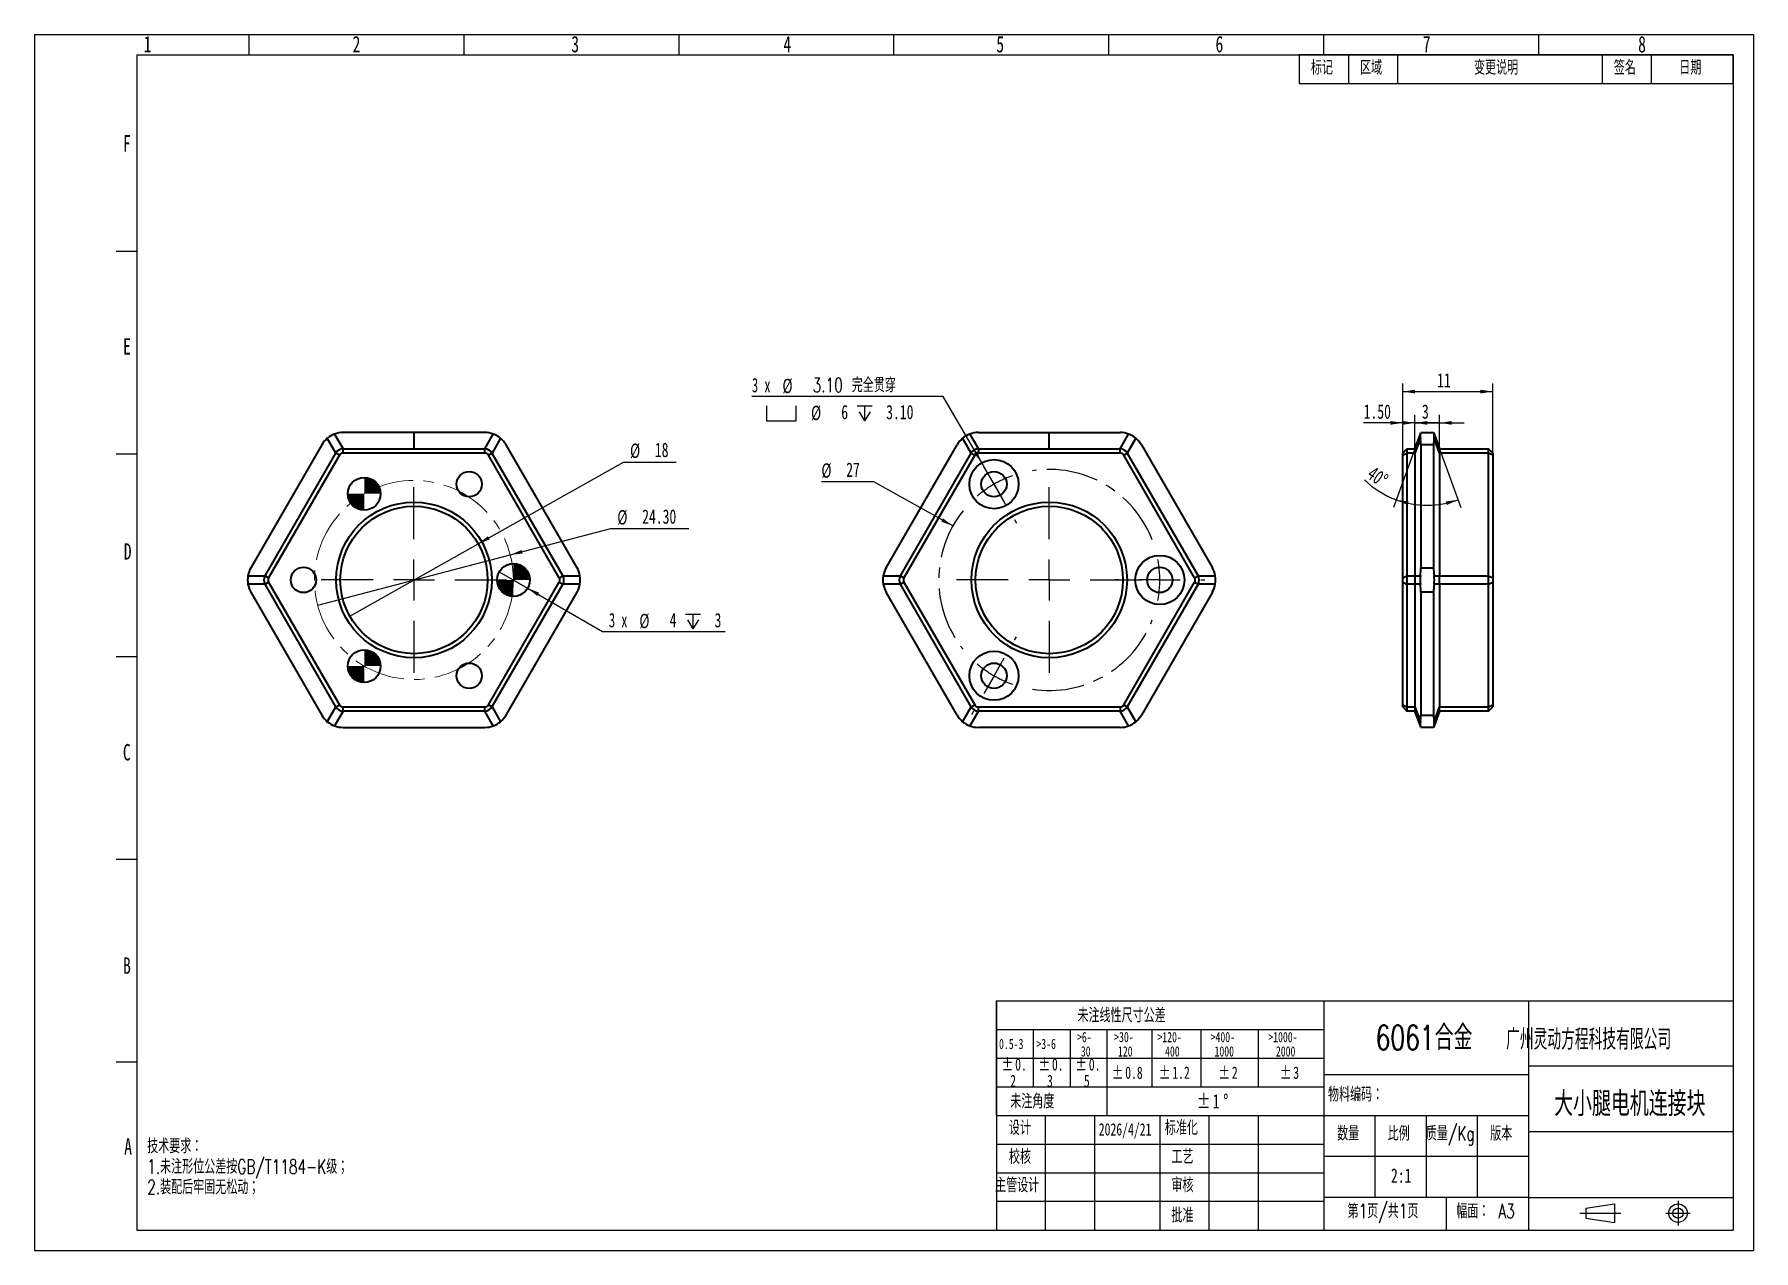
# Model space of a CAD drawing. Header units: millimetres. Extents: x 0 to 420, y 0 to 297.
import ezdxf

# ---------------------------------------------------------------- set-up
doc = ezdxf.new("R2010")
doc.units = ezdxf.units.MM
doc.linetypes.add('CENTERX2', pattern=[20.32, 12.7, -2.54, 2.54, -2.54])
for name, color, linetype in [('中心线', 6, 'CENTERX2'), ('尺寸线', 5, 'Continuous'), ('细实线', 7, 'Continuous')]:
    doc.layers.add(name, color=color, linetype=linetype)
doc.layers.add('图框', color=7, linetype='Continuous', lineweight=50)
doc.layers.add('粗实线', color=7, linetype='Continuous', lineweight=25)
doc.styles.add('SLDTEXTSTYLE0', font='TXT', dxfattribs={"width": 0.7, "bigfont": 'bigfont'})
doc.styles.add('SLDTEXTSTYLE1', font='TXT', dxfattribs={"width": 0.7})
doc.styles.add('SLDTEXTSTYLE2', font='TXT', dxfattribs={"width": 0.610802, "bigfont": 'bigfont'})
doc.styles.add('SLDTEXTSTYLE3', font='TXT', dxfattribs={"width": 0.633333})
doc.dimstyles.new('SLDDIMSTYLE0', dxfattribs={"dimtxt": 3.5, "dimasz": 3, "dimexe": 0, "dimexo": 0.0625, "dimgap": 0.875, "dimtad": 2, "dimlfac": 0.5, "dimrnd": 1e-09, "dimzin": 4, "dimdsep": 46, "dimtxsty": 'SLDTEXTSTYLE1', "dimblk1": 'NONE', "dimsah": 1, "dimcen": 0, "dimadec": 0, "dimazin": 1, "dimtfac": 1, "dimtmove": 0, "dimatfit": 3, "dimldrblk": 'NONE', "dimfxl": 0, "dimfrac": 2, "dimtolj": 1, "dimtzin": 12, "dimarcsym": 0})
doc.dimstyles.new('SLDDIMSTYLE1', dxfattribs={"dimtxt": 3.5, "dimasz": 3, "dimexe": 0, "dimexo": 0.0625, "dimgap": 0.875, "dimtad": 2, "dimlfac": 0.5, "dimrnd": 1e-09, "dimzin": 12, "dimdsep": 46, "dimtxsty": 'SLDTEXTSTYLE1', "dimblk1": 'NONE', "dimsah": 1, "dimcen": 0, "dimadec": 0, "dimazin": 3, "dimtfac": 1, "dimtmove": 0, "dimatfit": 3, "dimldrblk": 'NONE', "dimfxl": 0, "dimfrac": 2, "dimtolj": 1, "dimtzin": 12, "dimarcsym": 0})
doc.dimstyles.new('SLDDIMSTYLE2', dxfattribs={"dimtxt": 3.5, "dimasz": 3, "dimexe": 0, "dimexo": 0.0625, "dimgap": 0.875, "dimtad": 0, "dimtih": 1, "dimtoh": 1, "dimdec": 6, "dimlfac": 0.5, "dimrnd": 1e-09, "dimzin": 12, "dimdsep": 46, "dimtxsty": 'SLDTEXTSTYLE1', "dimblk1": 'NONE', "dimsah": 1, "dimcen": 0, "dimadec": 0, "dimazin": 3, "dimtfac": 1, "dimtmove": 0, "dimatfit": 3, "dimldrblk": 'NONE', "dimfxl": 0, "dimfrac": 2, "dimtolj": 1, "dimtzin": 12, "dimarcsym": 0})
doc.dimstyles.new('SLDDIMSTYLE3', dxfattribs={"dimtxt": 3.5, "dimasz": 3, "dimexe": 0, "dimexo": 0.0625, "dimgap": 0.875, "dimtad": 2, "dimlfac": 0.5, "dimrnd": 1e-09, "dimzin": 12, "dimdsep": 46, "dimtxsty": 'SLDTEXTSTYLE1', "dimsah": 1, "dimcen": 0.09, "dimadec": 0, "dimazin": 3, "dimtfac": 1, "dimtofl": 0, "dimtmove": 0, "dimatfit": 3, "dimfxl": 0, "dimfrac": 2, "dimtolj": 1, "dimtzin": 12, "dimarcsym": 0})
doc.dimstyles.new('SLDDIMSTYLE4', dxfattribs={"dimtxt": 3.5, "dimasz": 3, "dimexe": 0, "dimexo": 0.0625, "dimgap": 0.875, "dimtad": 2, "dimlfac": 0.5, "dimrnd": 1e-09, "dimzin": 4, "dimdsep": 46, "dimtxsty": 'SLDTEXTSTYLE1', "dimsah": 1, "dimcen": 0.09, "dimadec": 0, "dimazin": 1, "dimtfac": 1, "dimtmove": 0, "dimatfit": 0, "dimfxl": 0, "dimfrac": 2, "dimtolj": 1, "dimtzin": 12, "dimarcsym": 0})
doc.dimstyles.new('SLDDIMSTYLE5', dxfattribs={"dimtxt": 3.5, "dimasz": 3, "dimexe": 0, "dimexo": 0.0625, "dimgap": 0.875, "dimtad": 2, "dimlfac": 0.5, "dimrnd": 1e-09, "dimzin": 12, "dimdsep": 46, "dimtxsty": 'SLDTEXTSTYLE1', "dimsah": 1, "dimcen": 0.09, "dimadec": 0, "dimazin": 3, "dimtfac": 1, "dimtmove": 0, "dimatfit": 0, "dimfxl": 0, "dimfrac": 2, "dimtolj": 1, "dimtzin": 12, "dimarcsym": 0})
doc.dimstyles.new('SLDDIMSTYLE6', dxfattribs={"dimtxt": 3.5, "dimasz": 3, "dimexe": 0, "dimexo": 0.0625, "dimgap": 0.875, "dimtad": 2, "dimdec": 4, "dimlfac": 0.5, "dimzin": 12, "dimdsep": 46, "dimtxsty": 'SLDTEXTSTYLE1', "dimsah": 1, "dimcen": 0.09, "dimazin": 3, "dimtfac": 1, "dimtofl": 0, "dimtmove": 0, "dimatfit": 3, "dimfxl": 0, "dimfrac": 2, "dimtolj": 1, "dimtzin": 12, "dimarcsym": 0})
doc.dimstyles.new('SLDDIMSTYLE7', dxfattribs={"dimtxt": 3.5, "dimasz": 3, "dimexe": 0, "dimexo": 0.0625, "dimgap": 0.875, "dimtad": 0, "dimtih": 1, "dimtoh": 1, "dimlfac": 0.5, "dimrnd": 1e-09, "dimzin": 4, "dimdsep": 46, "dimtxsty": 'SLDTEXTSTYLE1', "dimblk1": 'NONE', "dimsah": 1, "dimcen": 0, "dimadec": 0, "dimazin": 1, "dimtfac": 1, "dimtmove": 0, "dimatfit": 3, "dimldrblk": 'NONE', "dimfxl": 0, "dimfrac": 2, "dimtolj": 1, "dimtzin": 12, "dimarcsym": 0})
doc.dimstyles.new('SLDDIMSTYLE8', dxfattribs={"dimtxt": 3.5, "dimasz": 3, "dimexe": 0, "dimexo": 0.0625, "dimgap": 0.875, "dimtad": 2, "dimlfac": 0.5, "dimrnd": 1e-09, "dimzin": 12, "dimdsep": 46, "dimtxsty": 'SLDTEXTSTYLE1', "dimsah": 1, "dimcen": 0, "dimadec": 0, "dimazin": 3, "dimtfac": 1, "dimtofl": 0, "dimtmove": 0, "dimatfit": 3, "dimfxl": 0, "dimfrac": 2, "dimtolj": 1, "dimtzin": 12, "dimarcsym": 0})

# ---------------------------------------------------------------- blocks, each defined once
blk = doc.blocks.new('SW_TABLEANNOTATION_0')
at = {"layer": '细实线', "color": 0}
for p, q in [((0, 0), (0, -7)), ((0, 0), (12, 0)), ((0, 0), (0, -7)), ((106, 0), (0, 0)), ((12, 0), (12, -7)), ((12, 0), (24, 0)), ((24, 0), (24, -7)), ((24, 0), (74, 0)), ((74, 0), (74, -7)), ((74, 0), (86, 0)), ((86, 0), (86, -7)), ((86, 0), (106, 0)), ((106, 0), (106, -7)), ((106, -7), (106, 0)), ((0, -7), (12, -7)), ((0, -7), (106, -7)), ((12, -7), (24, -7)), ((24, -7), (74, -7)), ((74, -7), (86, -7)), ((86, -7), (106, -7))]:
    blk.add_line(p, q, dxfattribs=at)
at = {"layer": '细实线', "color": 0, "char_height": 3.5, "attachment_point": 1, "style": 'SLDTEXTSTYLE0'}
for s, insert in [('标记', (2.85, -1.34)), ('区域', (14.85, -1.34)), ('变更说明', (42.7, -1.34)), ('签名', (76.85, -1.34)), ('日期', (92.85, -1.34))]:
    blk.add_mtext(s, dxfattribs=dict(at, insert=insert))
blk = doc.blocks.new('SW_TABLEANNOTATION_1')
at = {"layer": '细实线', "color": 0}
for p, q in [((0, 0), (0, -7)), ((0, 0), (9, 0)), ((9, 0), (18, 0)), ((18, 0), (27, 0)), ((27, 0), (38, 0)), ((38, 0), (50, 0)), ((50, 0), (64, 0)), ((64, 0), (80, 0)), ((80, 0), (80, -7)), ((0, -7), (0, -14)), ((0, -7), (9, -7)), ((9, -7), (9, -14)), ((9, -7), (18, -7)), ((18, -7), (18, -14)), ((18, -7), (27, -7)), ((27, -7), (27, -14)), ((27, -7), (38, -7)), ((38, -7), (38, -14)), ((38, -7), (50, -7)), ((50, -7), (50, -14)), ((50, -7), (64, -7)), ((64, -7), (64, -14)), ((64, -7), (80, -7)), ((80, -7), (80, -14)), ((0, -14), (0, -21)), ((0, -14), (9, -14)), ((9, -14), (9, -21)), ((9, -14), (18, -14)), ((18, -14), (18, -21)), ((18, -14), (27, -14)), ((27, -14), (27, -21)), ((27, -14), (38, -14)), ((38, -14), (38, -21)), ((38, -14), (50, -14)), ((50, -14), (50, -21)), ((50, -14), (64, -14)), ((64, -14), (64, -21)), ((64, -14), (80, -14)), ((80, -14), (80, -21)), ((0, -21), (0, -28)), ((0, -21), (9, -21)), ((9, -21), (18, -21)), ((18, -21), (27, -21)), ((27, -21), (27, -28)), ((27, -21), (27, -28)), ((27, -21), (38, -21)), ((38, -21), (50, -21)), ((50, -21), (64, -21)), ((64, -21), (80, -21)), ((80, -21), (80, -28)), ((0, -28), (9, -28)), ((9, -28), (18, -28)), ((18, -28), (27, -28)), ((27, -28), (38, -28)), ((38, -28), (50, -28)), ((50, -28), (64, -28)), ((64, -28), (80, -28))]:
    blk.add_line(p, q, dxfattribs=at)
at = {"layer": '细实线', "color": 0, "attachment_point": 1}
for s, insert, char_height, style in [('未注线性尺寸公差', (19.82, -1.79), 3.5, 'SLDTEXTSTYLE0'), ('>6-', (19.71, -7.6), 2.5, 'SLDTEXTSTYLE1'), ('>30-', (28.79, -7.6), 2.5, 'SLDTEXTSTYLE1'), ('>120-', (39.36, -7.6), 2.5, 'SLDTEXTSTYLE1'), ('>400-', (52.36, -7.6), 2.5, 'SLDTEXTSTYLE1'), ('>1000-', (66.44, -7.6), 2.5, 'SLDTEXTSTYLE1'), ('0.5-3', (0.66, -9.28), 2.5, 'SLDTEXTSTYLE1'), ('>3-6', (9.79, -9.28), 2.5, 'SLDTEXTSTYLE1'), ('30', (20.65, -11.1), 2.5, 'SLDTEXTSTYLE1'), ('120', (29.72, -11.1), 2.5, 'SLDTEXTSTYLE1'), ('400', (41.22, -11.1), 2.5, 'SLDTEXTSTYLE1'), ('1000', (53.3, -11.1), 2.5, 'SLDTEXTSTYLE1'), ('2000', (68.3, -11.1), 2.5, 'SLDTEXTSTYLE1'), ('%%p', (1.3, -14.03), 3, 'SLDTEXTSTYLE1'), ('0.', (4.59, -14.03), 3, 'SLDTEXTSTYLE1'), ('%%p', (10.3, -14.03), 3, 'SLDTEXTSTYLE1'), ('0.', (13.59, -14.03), 3, 'SLDTEXTSTYLE1'), ('%%p', (19.3, -14.03), 3, 'SLDTEXTSTYLE1'), ('0.', (22.59, -14.03), 3, 'SLDTEXTSTYLE1'), ('%%p', (28.19, -16.05), 3, 'SLDTEXTSTYLE1'), ('0.8', (31.48, -16.05), 3, 'SLDTEXTSTYLE1'), ('%%p', (39.69, -16.05), 3, 'SLDTEXTSTYLE1'), ('1.2', (42.98, -16.05), 3, 'SLDTEXTSTYLE1'), ('%%p', (54.25, -16.05), 3, 'SLDTEXTSTYLE1'), ('2', (57.53, -16.05), 3, 'SLDTEXTSTYLE1'), ('%%p', (69.25, -16.05), 3, 'SLDTEXTSTYLE1'), ('3', (72.53, -16.05), 3, 'SLDTEXTSTYLE1'), ('2', (3.39, -18.06), 3, 'SLDTEXTSTYLE1'), ('3', (12.39, -18.06), 3, 'SLDTEXTSTYLE1'), ('5', (21.39, -18.06), 3, 'SLDTEXTSTYLE1'), ('未注角度', (3.41, -22.79), 3.5, 'SLDTEXTSTYLE0'), ('%%p', (49.01, -22.79), 3.5, 'SLDTEXTSTYLE1'), ('1', (52.84, -22.79), 3.5, 'SLDTEXTSTYLE1'), ('%%d', (55.43, -22.79), 3.5, 'SLDTEXTSTYLE1')]:
    blk.add_mtext(s, dxfattribs=dict(at, insert=insert, char_height=char_height, style=style))
blk = doc.blocks.new('_D')
at = {"layer": '尺寸线'}
for p, q in [((116.25, 169.9), (140.82, 176.3)), ((140.82, 176.3), (159.89, 176.3)), ((69.22, 157.64), (116.25, 169.9))]:
    blk.add_line(p, q, dxfattribs=at)
blk.add_solid([(116.25, 169.9), (119.26, 170.22), (119.04, 171.09)], dxfattribs=at)
at = {"layer": '尺寸线', "char_height": 3.5, "attachment_point": 1, "style": 'SLDTEXTSTYLE1'}
for s, insert in [('%%c', (142.41, 180.82)), ('24.30', (148.48, 181.01))]:
    blk.add_mtext(s, dxfattribs=dict(at, insert=insert))
blk = doc.blocks.new('_None')
blk = doc.blocks.new('_D_1')
at = {"layer": '尺寸线'}
for p, q in [((108.42, 172.6), (143.93, 192.57)), ((143.93, 192.57), (156.78, 192.57)), ((77.04, 154.95), (108.42, 172.6))]:
    blk.add_line(p, q, dxfattribs=at)
blk.add_solid([(108.42, 172.6), (111.25, 173.67), (110.81, 174.46)], dxfattribs=at)
at = {"layer": '尺寸线', "char_height": 3.5, "attachment_point": 1, "style": 'SLDTEXTSTYLE1'}
for s, insert in [('%%c', (145.52, 197.08)), ('18', (151.59, 197.28))]:
    blk.add_mtext(s, dxfattribs=dict(at, insert=insert))
blk = doc.blocks.new('SW_SYMBOL_HOLE_DEPTH')
at = {"layer": '尺寸线', "color": 0}
for p, q in [((0, 875), (800, 875)), ((100, 555), (400, 75)), ((400, 875), (400, 75)), ((700, 555), (400, 75))]:
    blk.add_line(p, q, dxfattribs=at)
blk = doc.blocks.new('_D_2')
at = {"layer": '尺寸线'}
for p, q in [((113.57, 165.77), (120.49, 161.77)), ((120.49, 161.77), (138.77, 151.2)), ((138.77, 151.2), (168.75, 151.2))]:
    blk.add_line(p, q, dxfattribs=at)
blk.add_solid([(120.49, 161.77), (122.86, 159.88), (123.32, 160.66)], dxfattribs=at)
at = {"layer": '尺寸线', "xscale": 0.004511737089201878, "yscale": 0.004511737089201878, "zscale": 0.004511737089201878}
blk.add_blockref('SW_SYMBOL_HOLE_DEPTH', (159.09, 151.51), dxfattribs=at)
at = {"layer": '尺寸线', "char_height": 3.5, "attachment_point": 1}
for s, insert, style in [('3 x', (140.36, 155.71), 'SLDTEXTSTYLE3'), ('%%c', (147.79, 155.51), 'SLDTEXTSTYLE1'), ('4', (155.18, 155.71), 'SLDTEXTSTYLE1'), ('3', (166.16, 155.71), 'SLDTEXTSTYLE1')]:
    blk.add_mtext(s, dxfattribs=dict(at, insert=insert, style=style))
blk = doc.blocks.new('SW_CENTERMARKSYMBOL_0')
at = {"layer": '中心线', "color": 0}
for p, q in [((0, 10), (0, 18.5)), ((0, 0), (0, 5)), ((-10, 0), (-18.5, 0)), ((0, 0), (-5, 0)), ((0, 0), (0, -5)), ((0, 0), (5, 0)), ((10, 0), (18.5, 0)), ((0, -10), (0, -18.5))]:
    blk.add_line(p, q, dxfattribs=at)
blk = doc.blocks.new('SW_CENTERMARKSYMBOL_1')
at = {"layer": '中心线', "color": 0}
for p, q in [((0, 10), (0, 23)), ((0, 0), (0, 5)), ((-10, 0), (-23, 0)), ((0, 0), (-5, 0)), ((0, 0), (0, -5)), ((0, 0), (5, 0)), ((10, 0), (23, 0)), ((0, -10), (0, -23))]:
    blk.add_line(p, q, dxfattribs=at)
blk = doc.blocks.new('SW_DOWELSYMBOL_0')
at = {"linetype": 'Continuous', "lineweight": 0}
h = blk.add_hatch(color=0, dxfattribs=at)
edge = h.paths.add_edge_path(flags=0)
edge.add_arc((0, 0), 4, 180, 270)
edge.add_line((0, -4), (0, 0))
edge.add_line((0, 0), (-4, 0))
h = blk.add_hatch(color=0, dxfattribs=at)
edge = h.paths.add_edge_path(flags=0)
edge.add_arc((0, 0), 4, 0, 90)
edge.add_line((0, 4), (0, 0))
edge.add_line((0, 0), (4, 0))
at = {"color": 0, "linetype": 'Continuous', "lineweight": 0}
blk.add_circle((0, 0), 4, dxfattribs=at)
blk = doc.blocks.new('SW_DOWELSYMBOL_1')
at = {"linetype": 'Continuous', "lineweight": 0}
h = blk.add_hatch(color=0, dxfattribs=at)
edge = h.paths.add_edge_path(flags=0)
edge.add_arc((0, 0), 4, 180, 270)
edge.add_line((0, -4), (0, 0))
edge.add_line((0, 0), (-4, 0))
h = blk.add_hatch(color=0, dxfattribs=at)
edge = h.paths.add_edge_path(flags=0)
edge.add_arc((0, 0), 4, 0, 90)
edge.add_line((0, 4), (0, 0))
edge.add_line((0, 0), (4, 0))
at = {"color": 0, "linetype": 'Continuous', "lineweight": 0}
blk.add_circle((0, 0), 4, dxfattribs=at)
blk = doc.blocks.new('SW_DOWELSYMBOL_2')
at = {"linetype": 'Continuous', "lineweight": 0}
h = blk.add_hatch(color=0, dxfattribs=at)
edge = h.paths.add_edge_path(flags=0)
edge.add_arc((0, 0), 4, 180, 270)
edge.add_line((0, -4), (0, 0))
edge.add_line((0, 0), (-4, 0))
h = blk.add_hatch(color=0, dxfattribs=at)
edge = h.paths.add_edge_path(flags=0)
edge.add_arc((0, 0), 4, 0, 90)
edge.add_line((0, 4), (0, 0))
edge.add_line((0, 0), (4, 0))
at = {"color": 0, "linetype": 'Continuous', "lineweight": 0}
blk.add_circle((0, 0), 4, dxfattribs=at)
blk = doc.blocks.new('_D_3')
at = {"layer": '尺寸线'}
for p, q in [((334.27, 194.27), (334.27, 211.77)), ((356.27, 194.27), (356.27, 211.77)), ((334.27, 209.77), (356.27, 209.77))]:
    blk.add_line(p, q, dxfattribs=at)
for points in [[(334.27, 209.77), (337.27, 209.32), (337.27, 210.22)], [(356.27, 209.77), (353.27, 210.22), (353.27, 209.32)]]:
    blk.add_solid(points, dxfattribs=at)
at = {"layer": '尺寸线', "insert": (342.68, 214.28), "char_height": 3.5, "attachment_point": 1, "style": 'SLDTEXTSTYLE1'}
blk.add_mtext('11', dxfattribs=at)
blk = doc.blocks.new('_D_4')
at = {"layer": '尺寸线'}
for p, q in [((334.27, 202.13), (324.73, 202.13)), ((334.27, 194.27), (334.27, 204.13)), ((337.27, 202.13), (334.27, 202.13)), ((337.27, 194.75), (337.27, 204.13)), ((337.27, 202.13), (343.27, 202.13))]:
    blk.add_line(p, q, dxfattribs=at)
for points in [[(334.27, 202.13), (331.27, 202.58), (331.27, 201.68)], [(337.27, 202.13), (340.27, 201.68), (340.27, 202.58)]]:
    blk.add_solid(points, dxfattribs=at)
at = {"layer": '尺寸线', "insert": (324.73, 206.64), "char_height": 3.5, "attachment_point": 1, "style": 'SLDTEXTSTYLE1'}
blk.add_mtext('1.50', dxfattribs=at)
blk = doc.blocks.new('_D_5')
at = {"layer": '尺寸线'}
for p, q in [((337.27, 202.13), (331.27, 202.13)), ((337.27, 194.75), (337.27, 204.13)), ((343.27, 202.13), (337.27, 202.13)), ((343.27, 194.75), (343.27, 204.13)), ((343.27, 202.13), (349.27, 202.13))]:
    blk.add_line(p, q, dxfattribs=at)
for points in [[(337.27, 202.13), (334.27, 202.58), (334.27, 201.68)], [(343.27, 202.13), (346.27, 201.68), (346.27, 202.58)]]:
    blk.add_solid(points, dxfattribs=at)
at = {"layer": '尺寸线', "insert": (338.97, 206.64), "char_height": 3.5, "attachment_point": 1, "style": 'SLDTEXTSTYLE1'}
blk.add_mtext('3', dxfattribs=at)
blk = doc.blocks.new('_D_6')
at = {"layer": '尺寸线'}
for p, q in [((337.27, 195.77), (332.06, 181.45)), ((343.27, 195.77), (348.48, 181.45))]:
    blk.add_line(p, q, dxfattribs=at)
for start, end in [(225.7486, 250), (250, 290)]:
    blk.add_arc((340.27, 204.01), 22.01, start, end, dxfattribs=at)
for points in [[(332.74, 183.33), (335.5, 182.07), (335.75, 182.93)], [(347.8, 183.33), (344.79, 182.93), (345.04, 182.07)]]:
    blk.add_solid(points, dxfattribs=at)
at = {"layer": '尺寸线', "insert": (327.32, 191.74), "char_height": 3.5, "attachment_point": 1, "rotation": 324.7784, "style": 'SLDTEXTSTYLE1'}
blk.add_mtext('40°', dxfattribs=at)
blk = doc.blocks.new('SW_SYMBOL_HOLE_SPOT')
at = {"layer": '尺寸线', "color": 0}
for p, q in [((0, 875), (0, 75)), ((0, 75), (1600, 75)), ((1600, 75), (1600, 875))]:
    blk.add_line(p, q, dxfattribs=at)
blk = doc.blocks.new('_D_7')
at = {"layer": '尺寸线'}
for p, q in [((222.04, 208.59), (175.31, 208.59)), ((231.43, 192.35), (222.04, 208.59)), ((237.43, 181.96), (231.43, 192.35))]:
    blk.add_line(p, q, dxfattribs=at)
blk.add_solid([(231.43, 192.35), (230.32, 195.17), (229.54, 194.72)], dxfattribs=at)
at = {"layer": '尺寸线', "xscale": 0.004511737089201878, "yscale": 0.004511737089201878, "zscale": 0.004511737089201878}
for name, p in [('SW_SYMBOL_HOLE_SPOT', (178.86, 202.32)), ('SW_SYMBOL_HOLE_DEPTH', (201.02, 202.32))]:
    blk.add_blockref(name, p, dxfattribs=at)
at = {"layer": '尺寸线', "char_height": 3.5, "attachment_point": 1}
for s, insert, style in [('3 x', (175.31, 213.1), 'SLDTEXTSTYLE3'), ('%%c', (182.75, 212.91), 'SLDTEXTSTYLE1'), ('3.10 完全贯穿', (190.13, 213.1), 'SLDTEXTSTYLE0'), ('%%c', (189.73, 206.32), 'SLDTEXTSTYLE1'), ('6', (197.11, 206.52), 'SLDTEXTSTYLE1'), ('3.10', (208.09, 206.52), 'SLDTEXTSTYLE1')]:
    blk.add_mtext(s, dxfattribs=dict(at, insert=insert, style=style))
blk = doc.blocks.new('_D_8')
at = {"layer": '尺寸线'}
for p, q in [((205.1, 187.74), (192.26, 187.74)), ((224.37, 176.96), (205.1, 187.74))]:
    blk.add_line(p, q, dxfattribs=at)
blk.add_solid([(224.37, 176.96), (221.97, 178.81), (221.53, 178.03)], dxfattribs=at)
at = {"layer": '尺寸线', "char_height": 3.5, "attachment_point": 1, "style": 'SLDTEXTSTYLE1'}
for s, insert in [('%%c', (192.26, 192.25)), ('27', (198.33, 192.45))]:
    blk.add_mtext(s, dxfattribs=dict(at, insert=insert))
blk = doc.blocks.new('SW_CENTERMARKSYMBOL_2')
at = {"layer": '中心线', "color": 0}
for p, q in [((-5, 55.43), (-5.5, 56.29)), ((0, 46.77), (-2.5, 51.1)), ((0, 46.77), (2.5, 42.44)), ((5, 38.11), (5.5, 37.24)), ((13.5, 33.38), (13.5, 41.88)), ((13.5, 23.38), (13.5, 28.38)), ((3.5, 23.38), (-5, 23.38)), ((13.5, 23.38), (8.5, 23.38)), ((13.5, 23.38), (13.5, 18.38)), ((13.5, 23.38), (18.5, 23.38)), ((23.5, 23.38), (32, 23.38)), ((30.5, 23.38), (29.5, 23.38)), ((40.5, 23.38), (35.5, 23.38)), ((40.5, 23.38), (45.5, 23.38)), ((50.5, 23.38), (51.5, 23.38)), ((13.5, 13.38), (13.5, 4.88)), ((5, 8.66), (5.5, 9.53)), ((0, 0), (2.5, 4.33)), ((0, 0), (-2.5, -4.33)), ((-5, -8.66), (-5.5, -9.53))]:
    blk.add_line(p, q, dxfattribs=at)
for start, end in [(120, 130.6103), (109.3897, 120), (21.2207, 98.7793), (141.2207, 218.7793), (0, 10.6103), (349.3897, 0), (261.2207, 338.7793), (229.3897, 240), (240, 250.6103)]:
    blk.add_arc((13.5, 23.38), 27, start, end, dxfattribs=at)
blk = doc.blocks.new('SW_CENTERMARKSYMBOL_3')
at = {"layer": '中心线', "color": 0}
for p, q in [((0, 10), (0, 23)), ((0, 0), (0, 5)), ((-10, 0), (-23, 0)), ((0, 0), (-5, 0)), ((0, 0), (0, -5)), ((0, 0), (5, 0)), ((10, 0), (23, 0)), ((0, -10), (0, -23))]:
    blk.add_line(p, q, dxfattribs=at)

msp = doc.modelspace()

# ---------------------------------------------------------------- linework, layer by layer
at = {"color": 7, "linetype": 'Continuous', "lineweight": 35}
for p, q in [((73.6632916, 194.7450303), (71.5659862, 198.3776699)), ((73.343175, 199.4037303), (75.4404804, 195.7710907)), ((92.7308965, 199.7710907), (75.4103884, 199.7710907)), ((92.7308965, 199.7710907), (92.7308965, 195.7710907)), ((110.0514046, 199.7710907), (92.7308965, 199.7710907)), ((110.0213126, 195.7710907), (112.118618, 199.4037303)), ((113.8958068, 198.3776699), (111.7985014, 194.7450303)), ((228.8626826, 194.7450303), (226.7653772, 198.3776699)), ((228.542566, 199.4037303), (230.6398714, 195.7710907)), ((230.6097794, 199.7710907), (247.9302875, 199.7710907)), ((247.9302875, 195.7710907), (247.9302875, 199.7710907)), ((247.9302875, 199.7710907), (265.2507955, 199.7710907)), ((265.2207036, 195.7710907), (267.318009, 199.4037303)), ((269.0951978, 198.3776699), (266.9978924, 194.7450303)), ((337.2697497, 195.7710907), (338.5919224, 199.4037303)), ((338.5919224, 198.3776699), (337.2697497, 194.7450303)), ((338.5919224, 199.4037303), (338.7256307, 199.7710907)), ((338.7256307, 199.7710907), (341.8138688, 199.7710907)), ((341.8138688, 199.7710907), (341.9475771, 199.4037303)), ((341.9475771, 199.4037303), (343.2697497, 195.7710907)), ((343.2697497, 194.7450303), (341.9475771, 198.3776699)), ((70.214236, 196.7710907), (52.8937279, 166.7710907)), ((56.3578296, 164.7710907), (73.6783376, 194.7710907)), ((74.544363, 194.2710907), (57.223855, 164.2710907)), ((74.544363, 194.2710907), (73.6783376, 194.7710907)), ((75.4103884, 194.7710907), (75.4103884, 195.7710907)), ((75.4103884, 195.7710907), (110.0514046, 195.7710907)), ((110.0514046, 194.7710907), (75.4103884, 194.7710907)), ((110.0514046, 194.7710907), (110.0514046, 195.7710907)), ((110.91743, 194.2710907), (111.7834554, 194.7710907)), ((128.2379381, 164.2710907), (110.91743, 194.2710907)), ((111.7834554, 194.7710907), (129.1039635, 164.7710907)), ((132.5680651, 166.7710907), (115.247557, 196.7710907)), ((208.0931189, 166.7710907), (225.413627, 196.7710907)), ((211.5572205, 164.7710907), (228.8777286, 194.7710907)), ((229.743754, 194.2710907), (212.4232459, 164.2710907)), ((228.8777286, 194.7710907), (229.743754, 194.2710907)), ((230.6097794, 195.7710907), (230.6097794, 194.7710907)), ((230.6097794, 195.7710907), (265.2507955, 195.7710907)), ((265.2507955, 194.7710907), (230.6097794, 194.7710907)), ((265.2507955, 194.7710907), (265.2507955, 195.7710907)), ((266.116821, 194.2710907), (266.9828464, 194.7710907)), ((283.437329, 164.2710907), (266.116821, 194.2710907)), ((266.9828464, 194.7710907), (284.3033544, 164.7710907)), ((270.446948, 196.7710907), (287.767456, 166.7710907)), ((334.2697497, 194.7710907), (335.2697497, 195.7710907)), ((334.2697497, 194.2710907), (335.2697497, 194.7710907)), ((334.2697497, 194.2710907), (334.2697497, 194.7710907)), ((334.2697497, 164.2710907), (334.2697497, 194.2710907)), ((335.2697497, 195.7710907), (335.2697497, 194.7710907)), ((335.2697497, 195.7710907), (337.2698117, 195.7710907)), ((335.2697497, 194.7710907), (335.2697497, 164.7710907)), ((337.2698117, 194.7710907), (335.2697497, 194.7710907)), ((337.2697497, 194.7450303), (337.2697497, 164.7971512)), ((338.7256307, 196.7710907), (338.7256307, 166.7710907)), ((341.8138688, 196.7710907), (338.7256307, 196.7710907)), ((341.8138688, 196.7710907), (341.8138688, 166.7710907)), ((343.2696877, 195.7710907), (355.2697497, 195.7710907)), ((355.2697497, 194.7710907), (343.2696877, 194.7710907)), ((343.2697497, 194.7450303), (343.2697497, 164.7971512)), ((355.2697497, 194.7710907), (355.2697497, 195.7710907)), ((356.2697497, 194.7710907), (355.2697497, 195.7710907)), ((355.2697497, 164.7710907), (355.2697497, 194.7710907)), ((356.2697497, 194.2710907), (355.2697497, 194.7710907)), ((356.2697497, 194.7710907), (356.2697497, 194.2710907)), ((356.2697497, 194.2710907), (356.2697497, 164.2710907)), ((52.1782647, 164.7971512), (56.3728755, 164.7971512)), ((56.3578296, 164.7710907), (57.223855, 164.2710907)), ((128.2379381, 164.2710907), (129.1039635, 164.7710907)), ((129.0889175, 164.7971512), (133.2835283, 164.7971512)), ((207.3776556, 164.7971512), (211.5722665, 164.7971512)), ((211.5572205, 164.7710907), (212.4232459, 164.2710907)), ((283.437329, 164.2710907), (284.3033544, 164.7710907)), ((284.2883084, 164.7971512), (288.4829193, 164.7971512)), ((334.2697497, 164.2710907), (335.2697497, 164.7710907)), ((334.2697497, 163.2710907), (334.2697497, 164.2710907)), ((335.2697497, 164.7710907), (335.2697497, 162.7710907)), ((335.2697497, 164.7710907), (337.2698117, 164.7710907)), ((337.2697497, 164.7971512), (338.5919224, 164.7971512)), ((338.7256307, 166.7710907), (341.8138688, 166.7710907)), ((341.9475771, 164.7971512), (343.2697497, 164.7971512)), ((343.2696877, 164.7710907), (355.2697497, 164.7710907)), ((355.2697497, 162.7710907), (355.2697497, 164.7710907)), ((355.2697497, 164.7710907), (356.2697497, 164.2710907)), ((356.2697497, 164.2710907), (356.2697497, 163.2710907)), ((56.3728755, 162.7450303), (52.1782647, 162.7450303)), ((52.8937279, 160.7710907), (70.214236, 130.7710907)), ((56.3578296, 162.7710907), (57.223855, 163.2710907)), ((73.6783376, 132.7710907), (56.3578296, 162.7710907)), ((57.223855, 163.2710907), (74.544363, 133.2710907)), ((110.91743, 133.2710907), (128.2379381, 163.2710907)), ((129.1039635, 162.7710907), (111.7834554, 132.7710907)), ((115.247557, 130.7710907), (132.5680651, 160.7710907)), ((128.2379381, 163.2710907), (129.1039635, 162.7710907)), ((133.2835283, 162.7450303), (129.0889175, 162.7450303)), ((211.5722665, 162.7450303), (207.3776556, 162.7450303)), ((225.413627, 130.7710907), (208.0931189, 160.7710907)), ((211.5572205, 162.7710907), (212.4232459, 163.2710907)), ((228.8777286, 132.7710907), (211.5572205, 162.7710907)), ((212.4232459, 163.2710907), (229.743754, 133.2710907)), ((266.116821, 133.2710907), (283.437329, 163.2710907)), ((284.3033544, 162.7710907), (266.9828464, 132.7710907)), ((287.767456, 160.7710907), (270.446948, 130.7710907)), ((283.437329, 163.2710907), (284.3033544, 162.7710907)), ((288.4829193, 162.7450303), (284.2883084, 162.7450303)), ((334.2697497, 163.2710907), (335.2697497, 162.7710907)), ((334.2697497, 133.2710907), (334.2697497, 163.2710907)), ((337.2698117, 162.7710907), (335.2697497, 162.7710907)), ((335.2697497, 162.7710907), (335.2697497, 132.7710907)), ((338.5919224, 162.7450303), (337.2697497, 162.7450303)), ((337.2697497, 162.7450303), (337.2697497, 132.7971512)), ((341.8138688, 160.7710907), (338.7256307, 160.7710907)), ((338.7256307, 160.7710907), (338.7256307, 130.7710907)), ((341.8138688, 160.7710907), (341.8138688, 130.7710907)), ((343.2697497, 162.7450303), (341.9475771, 162.7450303)), ((355.2697497, 162.7710907), (343.2696877, 162.7710907)), ((343.2697497, 162.7450303), (343.2697497, 132.7971512)), ((355.2697497, 162.7710907), (356.2697497, 163.2710907)), ((355.2697497, 132.7710907), (355.2697497, 162.7710907)), ((356.2697497, 163.2710907), (356.2697497, 133.2710907)), ((71.5659862, 129.1645116), (73.6632916, 132.7971512)), ((75.4404804, 131.7710907), (73.343175, 128.1384512)), ((73.6783376, 132.7710907), (74.544363, 133.2710907)), ((75.4103884, 132.7710907), (110.0514046, 132.7710907)), ((75.4103884, 131.7710907), (75.4103884, 132.7710907)), ((110.0514046, 131.7710907), (75.4103884, 131.7710907)), ((112.118618, 128.1384512), (110.0213126, 131.7710907)), ((110.0514046, 131.7710907), (110.0514046, 132.7710907)), ((111.7834554, 132.7710907), (110.91743, 133.2710907)), ((111.7985014, 132.7971512), (113.8958068, 129.1645116)), ((226.7653772, 129.1645116), (228.8626826, 132.7971512)), ((230.6398714, 131.7710907), (228.542566, 128.1384512)), ((228.8777286, 132.7710907), (229.743754, 133.2710907)), ((230.6097794, 132.7710907), (265.2507955, 132.7710907)), ((230.6097794, 131.7710907), (230.6097794, 132.7710907)), ((265.2507955, 131.7710907), (230.6097794, 131.7710907)), ((267.318009, 128.1384512), (265.2207036, 131.7710907)), ((265.2507955, 132.7710907), (265.2507955, 131.7710907)), ((266.116821, 133.2710907), (266.9828464, 132.7710907)), ((266.9978924, 132.7971512), (269.0951978, 129.1645116)), ((334.2697497, 133.2710907), (335.2697497, 132.7710907)), ((334.2697497, 132.7710907), (334.2697497, 133.2710907)), ((334.2697497, 132.7710907), (335.2697497, 131.7710907)), ((335.2697497, 132.7710907), (337.2698117, 132.7710907)), ((335.2697497, 132.7710907), (335.2697497, 131.7710907)), ((337.2698117, 131.7710907), (335.2697497, 131.7710907)), ((337.2697497, 132.7971512), (338.5919224, 129.1645116)), ((338.5919224, 128.1384512), (337.2697497, 131.7710907)), ((338.7256307, 130.7710907), (341.8138688, 130.7710907)), ((341.9475771, 129.1645116), (343.2697497, 132.7971512)), ((343.2697497, 131.7710907), (341.9475771, 128.1384512)), ((343.2696877, 132.7710907), (355.2697497, 132.7710907)), ((355.2697497, 131.7710907), (343.2696877, 131.7710907)), ((355.2697497, 132.7710907), (356.2697497, 133.2710907)), ((355.2697497, 131.7710907), (355.2697497, 132.7710907)), ((355.2697497, 131.7710907), (356.2697497, 132.7710907)), ((356.2697497, 133.2710907), (356.2697497, 132.7710907)), ((75.4103884, 127.7710907), (110.0514046, 127.7710907)), ((265.2507955, 127.7710907), (230.6097794, 127.7710907)), ((338.7256307, 127.7710907), (338.5919224, 128.1384512)), ((341.8138688, 127.7710907), (338.7256307, 127.7710907)), ((341.9475771, 128.1384512), (341.8138688, 127.7710907))]:
    msp.add_line(p, q, dxfattribs=at)
for centre, radius in [((106.2308965, 187.1537766), 3.1), ((234.4302875, 187.1537766), 6), ((234.4302875, 187.1537766), 3.1), ((80.5808965, 184.815508), 4), ((92.7308965, 163.7710907), 19), ((92.7308965, 163.7710907), 18), ((247.9302875, 163.7710907), 19), ((247.9302875, 163.7710907), 18), ((274.9302875, 163.7710907), 6), ((65.7308965, 163.7710907), 3.1), ((117.0308965, 163.7710907), 4), ((274.9302875, 163.7710907), 3.1), ((80.5808965, 142.7266734), 4), ((106.2308965, 140.3884048), 3.1), ((234.4302875, 140.3884048), 6), ((234.4302875, 140.3884048), 3.1)]:
    msp.add_circle(centre, radius, dxfattribs=at)
at = {"color": 7, "linetype": 'CENTERX2', "lineweight": 18}
msp.add_circle((92.7308965, 163.7710907), 24.3, dxfattribs=at)
at = {"color": 7, "linetype": 'Continuous', "lineweight": 35}
for centre, radius, start, end in [((75.4103884, 193.7710907), 6, 129.84655194, 150), ((75.4103884, 193.7710907), 6, 110.15344806, 129.84655194), ((75.4103884, 193.7710907), 6, 90, 110.15344806), ((110.0514046, 193.7710907), 6, 69.84655194, 90), ((110.0514046, 193.7710907), 6, 50.15344806, 69.84655194), ((110.0514046, 193.7710907), 6, 30, 50.15344806), ((230.6097794, 193.7710907), 6, 129.84655194, 150), ((230.6097794, 193.7710907), 6, 110.15344806, 129.84655194), ((230.6097794, 193.7710907), 6, 90, 110.15344806), ((265.2507955, 193.7710907), 6, 69.84655194, 90), ((265.2507955, 193.7710907), 6, 50.15344806, 69.84655194), ((265.2507955, 193.7710907), 6, 30, 50.15344806), ((75.4103884, 193.7710907), 2, 90, 150), ((75.4103884, 193.7710907), 1, 90, 150), ((110.0514046, 193.7710907), 2, 30, 90), ((110.0514046, 193.7710907), 1, 30, 90), ((230.6097794, 193.7710907), 2, 90, 150), ((230.6097794, 193.7710907), 1, 90, 150), ((265.2507955, 193.7710907), 2, 30, 90), ((265.2507955, 193.7710907), 1, 30, 90), ((58.0898804, 163.7710907), 6, 170.15344806, 189.84655194), ((58.0898804, 163.7710907), 6, 150, 170.15344806), ((58.0898804, 163.7710907), 2, 150, 210), ((58.0898804, 163.7710907), 1, 150, 210), ((127.3719127, 163.7710907), 1, 330, 30), ((127.3719127, 163.7710907), 2, 330, 30), ((127.3719127, 163.7710907), 6, 9.84655194, 30), ((127.3719127, 163.7710907), 6, 350.15344806, 9.84655194), ((213.2892713, 163.7710907), 6, 170.15344806, 189.84655194), ((213.2892713, 163.7710907), 6, 150, 170.15344806), ((213.2892713, 163.7710907), 2, 150, 210), ((213.2892713, 163.7710907), 1, 150, 210), ((282.5713036, 163.7710907), 1, 330, 30), ((282.5713036, 163.7710907), 2, 330, 30), ((282.5713036, 163.7710907), 6, 9.84655194, 30), ((282.5713036, 163.7710907), 6, 350.15344806, 9.84655194), ((58.0898804, 163.7710907), 6, 189.84655194, 210), ((127.3719127, 163.7710907), 6, 330, 350.15344806), ((213.2892713, 163.7710907), 6, 189.84655194, 210), ((282.5713036, 163.7710907), 6, 330, 350.15344806), ((75.4103884, 133.7710907), 6, 210, 230.15344806), ((75.4103884, 133.7710907), 2, 210, 270), ((75.4103884, 133.7710907), 1, 210, 270), ((110.0514046, 133.7710907), 1, 270, 330), ((110.0514046, 133.7710907), 2, 270, 330), ((110.0514046, 133.7710907), 6, 309.84655194, 330), ((230.6097794, 133.7710907), 6, 210, 230.15344806), ((230.6097794, 133.7710907), 2, 210, 270), ((230.6097794, 133.7710907), 1, 210, 270), ((265.2507955, 133.7710907), 1, 270, 330), ((265.2507955, 133.7710907), 2, 270, 330), ((265.2507955, 133.7710907), 6, 309.84655194, 330), ((75.4103884, 133.7710907), 6, 230.15344806, 249.84655194), ((75.4103884, 133.7710907), 6, 249.84655194, 270), ((110.0514046, 133.7710907), 6, 270, 290.15344806), ((110.0514046, 133.7710907), 6, 290.15344806, 309.84655194), ((230.6097794, 133.7710907), 6, 230.15344806, 249.84655194), ((230.6097794, 133.7710907), 6, 249.84655194, 270), ((265.2507955, 133.7710907), 6, 270, 290.15344806), ((265.2507955, 133.7710907), 6, 290.15344806, 309.84655194)]:
    msp.add_arc(centre, radius, start, end, dxfattribs=at)
for centre, major_axis, ratio, start_param, end_param in [((342.9268759, 193.7710907), (-4.1364382, 5.907446), 0.2537933665, 0.1758720121, 0.5195815148), ((336.5418093, 193.7710907), (1.2054033, 5.9887944), 0.304069606, 5.297113567, 5.6488575913), ((343.9976902, 193.7710907), (-1.2054033, 5.9887944), 0.304069606, 0.6343277159, 0.9860717401), ((337.6126236, 193.7710907), (4.1364382, 5.907446), 0.2537933665, 5.7636037924, 6.107313295), ((343.6548164, 195.7710907), (5.5167601, 3.862877), 0.8322091185, 2.6095699451, 2.6139766172), ((336.8846831, 195.7710907), (5.5167601, -3.862877), 0.8322091185, 0.5276160364, 0.5320227085), ((343.6548164, 163.7710907), (5.5167601, -3.862877), 0.8322091185, 3.66920869, 3.6736153621), ((342.9268759, 163.7710907), (0, 6), 0.7332941993, 1.3989415755, 1.7426510781), ((336.5418093, 163.7710907), (1.2054033, 5.9887944), 0.304069606, 4.9453695428, 5.297113567), ((343.9976902, 163.7710907), (-1.2054033, 5.9887944), 0.304069606, 0.9860717401, 1.3378157644), ((337.6126236, 163.7710907), (0, 6), 0.7332941993, 4.5405342291, 4.8842437317), ((336.8846831, 163.7710907), (5.5167601, 3.862877), 0.8322091185, 5.7511625987, 5.7555692708), ((343.6548164, 163.7710907), (5.5167601, 3.862877), 0.8322091185, 2.6095699451, 2.6139766172), ((336.5418093, 163.7710907), (-1.2054033, 5.9887944), 0.304069606, 4.1276643937, 4.479408418), ((343.9976902, 163.7710907), (1.2054033, 5.9887944), 0.304069606, 1.8037768892, 2.1555209135), ((336.8846831, 163.7710907), (5.5167601, -3.862877), 0.8322091185, 0.5276160364, 0.5320227085), ((343.6548164, 131.7710907), (5.5167601, -3.862877), 0.8322091185, 3.66920869, 3.6736153621), ((336.5418093, 133.7710907), (-1.2054033, 5.9887944), 0.304069606, 3.7759203694, 4.1276643937), ((343.9976902, 133.7710907), (1.2054033, 5.9887944), 0.304069606, 2.1555209135, 2.5072649377), ((336.8846831, 131.7710907), (5.5167601, 3.862877), 0.8322091185, 5.7511625987, 5.7555692708), ((342.9268759, 133.7710907), (4.1364382, 5.907446), 0.2537933665, 2.6220111388, 2.9657206415), ((337.6126236, 133.7710907), (-4.1364382, 5.907446), 0.2537933665, 3.3174646657, 3.6611741684)]:
    msp.add_ellipse(centre, major_axis=major_axis, ratio=ratio, start_param=start_param, end_param=end_param, dxfattribs=at)
for points in [[(337.2698117, 195.7710907), (337.2705381, 195.7710907), (337.2693257, 195.7481681), (337.2671885, 195.6578296), (337.266279, 195.5898106), (337.2662827, 195.4158515), (337.2672008, 195.3072497), (337.2693284, 195.0613213), (337.2705381, 194.9238104), (337.2698117, 194.7710907)], [(343.2696877, 194.7710907), (343.2689614, 194.9238098), (343.2701737, 195.0616815), (343.272311, 195.3086184), (343.2732205, 195.4165658), (343.2732168, 195.5903379), (343.2722986, 195.6584599), (343.2701711, 195.7481694), (343.2689614, 195.7710907), (343.2696877, 195.7710907)], [(337.2698117, 164.7710907), (337.2705381, 164.6183716), (337.2693257, 164.4575774), (337.2671885, 164.120302), (337.266279, 163.9443356), (337.2662827, 163.5966044), (337.2672008, 163.4198805), (337.2693284, 163.0842426), (337.2705381, 162.9238104), (337.2698117, 162.7710907)], [(343.2696877, 162.7710907), (343.2689614, 162.9238098), (343.2701737, 163.0846041), (343.272311, 163.4218795), (343.2732205, 163.5978459), (343.2732168, 163.9455771), (343.2722986, 164.122301), (343.2701711, 164.4579388), (343.2689614, 164.618371), (343.2696877, 164.7710907)], [(337.2698117, 132.7710907), (337.2705381, 132.6183716), (337.2693257, 132.4805), (337.2671885, 132.2335631), (337.266279, 132.1256157), (337.2662827, 131.9518436), (337.2672008, 131.8837216), (337.2693284, 131.7940121), (337.2705381, 131.7710907), (337.2698117, 131.7710907)], [(343.2696877, 131.7710907), (343.2689614, 131.7710907), (343.2701737, 131.7940133), (343.272311, 131.8843518), (343.2732205, 131.9523709), (343.2732168, 132.1263299), (343.2722986, 132.2349318), (343.2701711, 132.4808602), (343.2689614, 132.618371), (343.2696877, 132.7710907)]]:
    msp.add_open_spline(points, degree=3, knots=[0, 0, 0, 0, 0.25, 0.25, 0.5, 0.5, 0.75, 0.75, 1, 1, 1, 1], dxfattribs=at)
at = {"layer": '中心线'}
for p, q in [((377.5431726, 9.1498737), (387.5431726, 9.1498737)), ((398.5322358, 9.1498737), (404.5322358, 9.1498737)), ((401.5322358, 12.1498737), (401.5322358, 6.1498737))]:
    msp.add_line(p, q, dxfattribs=at)
at = {"layer": '粗实线'}
for p, q in [((25, 292), (25, 5)), ((25, 292), (415, 292)), ((415, 292), (415, 5)), ((235, 61), (415, 61)), ((235, 61), (235, 5)), ((379.0431726, 10.3998737), (386.0431726, 11.3998737)), ((379.0431726, 10.3998737), (379.0431726, 7.8998737)), ((386.0431726, 11.3998737), (386.0431726, 6.8998737)), ((25, 5), (415, 5)), ((379.0431726, 7.8998737), (386.0431726, 6.8998737))]:
    msp.add_line(p, q, dxfattribs=at)
for radius in [2.25, 1.25]:
    msp.add_circle((401.5322358, 9.1498737), radius, dxfattribs=at)
at = {"layer": '细实线'}
for p, q in [((0, 297), (420, 297)), ((0, 297), (0, 0)), ((52.5, 292), (52.5, 297)), ((105, 292), (105, 297)), ((157.5, 292), (157.5, 297)), ((210, 292), (210, 297)), ((262.5, 292), (262.5, 297)), ((315, 292), (315, 297)), ((367.5, 292), (367.5, 297)), ((420, 297), (420, 0)), ((25, 244), (20, 244)), ((25, 194.5), (20, 194.5)), ((25, 145), (20, 145)), ((25, 95.5), (20, 95.5)), ((315, 61), (315, 5)), ((365, 61), (365, 5)), ((25, 46), (20, 46)), ((315, 43), (365, 43)), ((415, 45), (365, 45)), ((235, 33), (315, 33)), ((247, 5), (247, 33)), ((259, 33), (259, 5)), ((275, 5), (275, 33)), ((287, 5), (287, 33)), ((299, 33), (299, 5)), ((315, 33), (365, 33)), ((327.5, 33), (327.5, 13)), ((340, 33), (340, 13)), ((352.5, 33), (352.5, 13)), ((235, 26), (315, 26)), ((415, 29), (365, 29)), ((365, 23), (315, 23)), ((235, 19), (315, 19)), ((365, 13), (315, 13)), ((345, 5), (345, 13)), ((365, 13), (415, 13)), ((315, 12), (235, 12)), ((0, 0), (420, 0))]:
    msp.add_line(p, q, dxfattribs=at)

# ---------------------------------------------------------------- block references
at = {"color": 7, "linetype": 'Continuous', "lineweight": 0}
for name, p in [('SW_DOWELSYMBOL_2', (80.5808965, 184.815508)), ('SW_DOWELSYMBOL_1', (117.0308965, 163.7710907)), ('SW_DOWELSYMBOL_0', (80.5808965, 142.7266734))]:
    msp.add_blockref(name, p, dxfattribs=at)
at = {"layer": '中心线'}
for name, p in [('SW_CENTERMARKSYMBOL_2', (234.4302875, 140.3884048)), ('SW_CENTERMARKSYMBOL_1', (92.7308965, 163.7710907)), ('SW_CENTERMARKSYMBOL_3', (247.9302875, 163.7710907)), ('SW_CENTERMARKSYMBOL_0', (92.7308965, 163.7710907))]:
    msp.add_blockref(name, p, dxfattribs=at)
at = {"layer": '细实线'}
for name, p in [('SW_TABLEANNOTATION_0', (309, 292)), ('SW_TABLEANNOTATION_1', (234.9980546, 60.9989249))]:
    msp.add_blockref(name, p, dxfattribs=at)

# ---------------------------------------------------------------- texts
at = {"layer": '图框'}
for s, insert, char_height, attachment_point, style in [('1', (26.7029387, 296.6233908), 4, 1, 'SLDTEXTSTYLE1'), ('2', (77.7325553, 296.6233908), 4, 1, 'SLDTEXTSTYLE1'), ('3', (131.1634182, 296.6233908), 4, 1, 'SLDTEXTSTYLE1'), ('4', (182.9896605, 296.6233908), 4, 1, 'SLDTEXTSTYLE1'), ('5', (234.9929716, 296.6233908), 4, 1, 'SLDTEXTSTYLE1'), ('6', (288.5431622, 296.6233908), 4, 1, 'SLDTEXTSTYLE1'), ('7', (339.1644419, 296.6233908), 4, 1, 'SLDTEXTSTYLE1'), ('8', (391.795948, 296.588661), 4, 1, 'SLDTEXTSTYLE1'), ('F', (21.6639901, 272.4030796), 4, 1, 'SLDTEXTSTYLE1'), ('E', (21.6639901, 222.8107015), 4, 1, 'SLDTEXTSTYLE1'), ('D', (21.8415257, 172.7413913), 4, 1, 'SLDTEXTSTYLE1'), ('C', (21.6195456, 123.7013542), 4, 1, 'SLDTEXTSTYLE1'), ('B', (21.6639901, 71.5911306), 4, 1, 'SLDTEXTSTYLE1'), ('6061合金', (339.492185, 55.0237499), 6, 2, 'SLDTEXTSTYLE0'), ('广州灵动方程科技有限公司', (359.537537, 54.0791267), 5, 1, 'SLDTEXTSTYLE2'), ('物料编码：', (316.0240692, 39.8857046), 3.5, 1, 'SLDTEXTSTYLE0'), ('大小腿电机连接块', (389.7570671, 38.8392173), 6, 2, 'SLDTEXTSTYLE0'), ('设计', (238.0701413, 31.7398755), 3.5, 1, 'SLDTEXTSTYLE0'), ('2026/4/21', (260.0259937, 31.105064), 3, 1, 'SLDTEXTSTYLE1'), ('标准化', (276.1637245, 31.7398757), 3.5, 1, 'SLDTEXTSTYLE0'), ('数量', (318.2595412, 30.3662534), 3.5, 1, 'SLDTEXTSTYLE0'), ('比例', (330.594975, 30.3662534), 3.5, 1, 'SLDTEXTSTYLE0'), ('质量/Kg', (339.9272964, 30.3662534), 3.5, 1, 'SLDTEXTSTYLE0'), ('版本', (355.6507505, 30.3662534), 3.5, 1, 'SLDTEXTSTYLE0'), ('A', (21.9450487, 27.4340485), 4, 1, 'SLDTEXTSTYLE1'), ('技术要求：', (27.5608893, 27.2721648), 3.5, 1, 'SLDTEXTSTYLE0'), ('1.未注形位公差按GB/T1184-K级；', (27.5608893, 22.2721649), 3.5, 1, 'SLDTEXTSTYLE0'), ('校核', (238.0701413, 24.6817998), 3.5, 1, 'SLDTEXTSTYLE0'), ('工艺', (277.7696963, 24.6817998), 3.5, 1, 'SLDTEXTSTYLE0'), ('2.装配后牢固无松动；', (27.5608893, 17.272165), 3.5, 1, 'SLDTEXTSTYLE0'), ('主管设计', (234.6960835, 17.7295091), 3.5, 1, 'SLDTEXTSTYLE0'), ('审核', (277.7696963, 17.764804), 3.5, 1, 'SLDTEXTSTYLE0'), ('2:1', (331.4058449, 20.0638831), 3.5, 1, 'SLDTEXTSTYLE1'), ('批准', (277.7696963, 10.3900091), 3.5, 1, 'SLDTEXTSTYLE0'), ('第1页/共1页', (320.814158, 11.4056713), 3.5, 1, 'SLDTEXTSTYLE0'), ('幅面： A3', (347.3716417, 11.4056713), 3.5, 1, 'SLDTEXTSTYLE0')]:
    msp.add_mtext(s, dxfattribs=dict(at, insert=insert, char_height=char_height, attachment_point=attachment_point, style=style))

# ---------------------------------------------------------------- dimensions: what is measured, and where the dimension line sits
at = {"layer": '尺寸线'}
for base, p1, p2, dimstyle, picture, middle in [((356.2697497, 209.7710907), (334.2697497, 194.2710907), (356.2697497, 194.2710907), 'SLDDIMSTYLE3', '_D_3', (345.2697497, 209.7710907)), ((334.2697497, 202.1258257), (337.2697497, 194.7450303), (334.2697497, 194.2710907), 'SLDDIMSTYLE4', '_D_4', (329.1401888, 202.1258257))]:
    dim = msp.add_linear_dim(base=base, p1=p1, p2=p2, angle=0, dimstyle=dimstyle, dxfattribs=at)
    dim.commit()
    dim.dimension.update_dxf_attribs({"geometry": picture, "text_midpoint": middle, "dimtype": 160})
for p1, p2, text, dimstyle, picture, middle in [((237.4327249, 181.9590322), (231.4278501, 192.3485211), '3 x <> 完全贯穿\\P{\\fGDT;v}%%c 6 {\\fGDT;x} 3.10\\P', 'SLDDIMSTYLE7', '_D_7', (197.8827085, 208.3974068)), ((113.5683984, 165.7738655), (120.4933947, 161.768316), '3 x <> {\\fGDT;x} 3\\P', 'SLDDIMSTYLE2', '_D_2', (154.5555931, 154.292835))]:
    dim = msp.add_diameter_dim_2p(p1=p1, p2=p2, text=text, dimstyle=dimstyle, dxfattribs=at)
    dim.commit()
    dim.dimension.update_dxf_attribs({"geometry": picture, "text_midpoint": middle, "dimtype": 163})
dim = msp.add_linear_dim(base=(337.2697497, 202.1258257), p1=(343.2697497, 194.7450303), p2=(337.2697497, 194.7450303), dimstyle='SLDDIMSTYLE5', dxfattribs=at)
dim.commit()
dim.dimension.update_dxf_attribs({"geometry": '_D_5', "text_midpoint": (340.2697497, 202.1258257), "dimtype": 160})
dim = msp.add_angular_dim_2l(base=(340.2697497, 182.0050173), line1=((337.2697497, 195.7710907), (338.5919224, 199.4037303)), line2=((341.9475771, 199.4037303), (343.2697497, 195.7710907)), dimstyle='SLDDIMSTYLE6', dxfattribs=at)
dim.commit()
dim.dimension.update_dxf_attribs({"geometry": '_D_6', "text_midpoint": (327.5765683, 186.0341607), "dimtype": 162})
for p1, p2, dimstyle, picture, middle in [((77.04251, 154.9464362), (108.419283, 172.5957453), 'SLDDIMSTYLE1', '_D_1', (151.1484331, 195.8658032)), ((271.4920338, 150.586095), (224.3685412, 176.9560864), 'SLDDIMSTYLE8', '_D_8', (197.8827085, 191.0334059)), ((69.2163028, 157.6429685), (116.2454902, 169.899213), 'SLDDIMSTYLE0', '_D', (151.1484331, 179.5976079))]:
    dim = msp.add_diameter_dim_2p(p1=p1, p2=p2, dimstyle=dimstyle, dxfattribs=at)
    dim.commit()
    dim.dimension.update_dxf_attribs({"geometry": picture, "text_midpoint": middle, "dimtype": 163})

doc.saveas('drawing.dxf')
